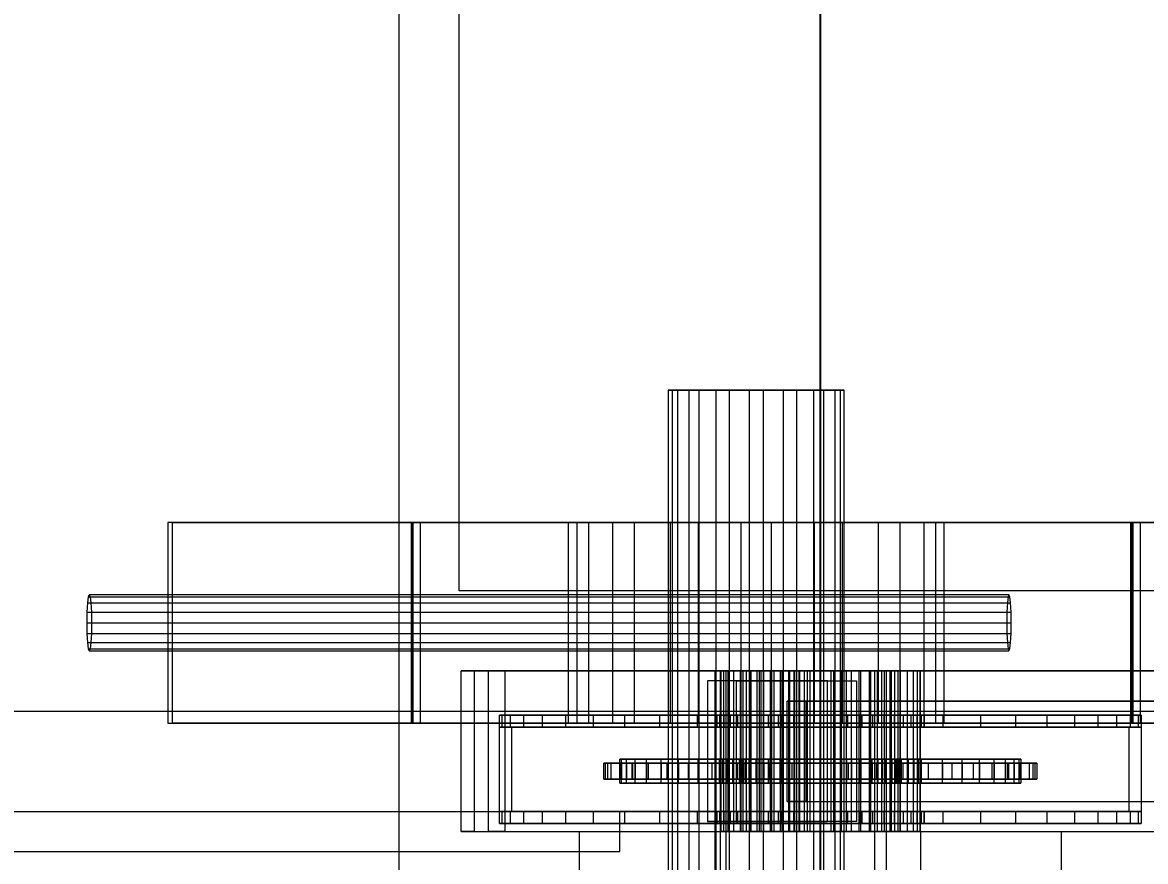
# Model space of a CAD drawing. Header units: millimetres. Extents: x -1970 to 34302, y -65268 to 6837.
# Drawn here: x 27429.3 to 27709.3, y -17697.5 to -17488.4 of the extents above; entities that cross this region are included whole.
import ezdxf

# ---------------------------------------------------------------- set-up
doc = ezdxf.new("R2010")
doc.units = ezdxf.units.MM
for name, color, linetype, lineweight in [('COTAS_P', 1, 'Continuous', 0), ('superior_C05', 7, 'Continuous', 0), ('superior_C07', 7, 'Continuous', 0)]:
    doc.layers.add(name, color=color, linetype=linetype, lineweight=lineweight)
doc.dimstyles.new('R19_100', dxfattribs={"dimtxt": 250, "dimasz": 150, "dimexe": 150, "dimexo": 80, "dimgap": 100, "dimtad": 1, "dimtih": 1, "dimtoh": 1, "dimdsep": 46, "dimcen": 0.09, "dimadec": 0, "dimazin": 0, "dimtfac": 1, "dimtdec": 4, "dimtofl": 0, "dimtmove": 0, "dimatfit": 3, "dimfxl": 1, "dimtolj": 1, "dimtzin": 0, "dimarcsym": 0})

# ---------------------------------------------------------------- blocks, each defined once
blk = doc.blocks.new('*D23')
at = {"layer": 'COTAS_P', "color": 0, "lineweight": -2, "transparency": 16777216}
for p, q in [((25128.19, -17920), (25128.19, -16950)), ((27628.19, -17920), (27628.19, -16950)), ((25278.19, -17100), (27478.19, -17100))]:
    blk.add_line(p, q, dxfattribs=at)
at = {"layer": 'COTAS_P', "color": 0, "transparency": 16777216}
for points in [[(25278.19, -17075), (25278.19, -17125), (25128.19, -17100)], [(27478.19, -17075), (27478.19, -17125), (27628.19, -17100)]]:
    blk.add_solid(points, dxfattribs=at)
at = {"layer": 'Defpoints', "color": 0, "transparency": 16777216}
for p in [(27628.19, -17100), (25128.19, -18000), (27628.19, -18000)]:
    blk.add_point(p, dxfattribs=at)

msp = doc.modelspace()

# ---------------------------------------------------------------- linework, layer by layer
at = {"layer": 'superior_C05'}
for p, q in [((27523.187, -17700), (27523.187, -17430)), ((27538.187, -17630), (27538.187, -17470)), ((27758.187, -17630), (27538.187, -17630)), ((27603.4, -17650), (27603.187, -17650)), ((27603.187, -17650), (27603.187, -17690)), ((27604.038, -17650), (27603.4, -17650)), ((27603.4, -17650), (27603.4, -17690)), ((27605.09, -17650), (27604.038, -17650)), ((27604.038, -17650), (27604.038, -17690)), ((27606.536, -17650), (27605.09, -17650)), ((27605.09, -17650), (27605.09, -17690)), ((27608.353, -17650), (27606.536, -17650)), ((27606.536, -17650), (27606.536, -17690)), ((27608.358, -17650), (27608.187, -17650)), ((27608.187, -17650), (27608.187, -17690)), ((27610.509, -17650), (27608.353, -17650)), ((27608.353, -17650), (27608.353, -17690)), ((27608.868, -17650), (27608.358, -17650)), ((27608.358, -17650), (27608.358, -17690)), ((27609.709, -17650), (27608.868, -17650)), ((27608.868, -17650), (27608.868, -17690)), ((27610.866, -17650), (27609.709, -17650)), ((27609.709, -17650), (27609.709, -17690)), ((27612.968, -17650), (27610.509, -17650)), ((27610.509, -17650), (27610.509, -17690)), ((27612.32, -17650), (27610.866, -17650)), ((27610.866, -17650), (27610.866, -17690)), ((27614.044, -17650), (27612.32, -17650)), ((27612.32, -17650), (27612.32, -17690)), ((27615.687, -17650), (27612.968, -17650)), ((27612.968, -17650), (27612.968, -17690)), ((27616.011, -17650), (27614.044, -17650)), ((27614.044, -17650), (27614.044, -17690)), ((27618.619, -17650), (27615.687, -17650)), ((27615.687, -17650), (27615.687, -17690)), ((27618.187, -17650), (27616.011, -17650)), ((27616.011, -17650), (27616.011, -17690)), ((27620.533, -17650), (27618.187, -17650)), ((27618.187, -17650), (27618.187, -17690)), ((27621.716, -17650), (27618.619, -17650)), ((27618.619, -17650), (27618.619, -17690)), ((27623.01, -17650), (27620.533, -17650)), ((27620.533, -17650), (27620.533, -17690)), ((27624.923, -17650), (27621.716, -17650)), ((27621.716, -17650), (27621.716, -17690)), ((27625.576, -17650), (27623.01, -17650)), ((27623.01, -17650), (27623.01, -17690)), ((27628.187, -17650), (27624.923, -17650)), ((27624.923, -17650), (27624.923, -17690)), ((27628.187, -17650), (27625.576, -17650)), ((27625.576, -17650), (27625.576, -17690)), ((27631.45, -17650), (27628.187, -17650)), ((27628.187, -17650), (27628.187, -17690)), ((27630.797, -17650), (27628.187, -17650)), ((27633.363, -17650), (27630.797, -17650)), ((27630.797, -17650), (27630.797, -17690)), ((27634.657, -17650), (27631.45, -17650)), ((27631.45, -17650), (27631.45, -17690)), ((27635.84, -17650), (27633.363, -17650)), ((27633.363, -17650), (27633.363, -17690)), ((27637.754, -17650), (27634.657, -17650)), ((27634.657, -17650), (27634.657, -17690)), ((27638.187, -17650), (27635.84, -17650)), ((27635.84, -17650), (27635.84, -17690)), ((27640.687, -17650), (27637.754, -17650)), ((27637.754, -17650), (27637.754, -17690)), ((27640.362, -17650), (27638.187, -17650)), ((27638.187, -17650), (27638.187, -17690)), ((27642.329, -17650), (27640.362, -17650)), ((27640.362, -17650), (27640.362, -17690)), ((27643.406, -17650), (27640.687, -17650)), ((27640.687, -17650), (27640.687, -17690)), ((27644.054, -17650), (27642.329, -17650)), ((27642.329, -17650), (27642.329, -17690)), ((27645.864, -17650), (27643.406, -17650)), ((27643.406, -17650), (27643.406, -17690)), ((27645.507, -17650), (27644.054, -17650)), ((27644.054, -17650), (27644.054, -17690)), ((27646.664, -17650), (27645.507, -17650)), ((27645.507, -17650), (27645.507, -17690)), ((27648.02, -17650), (27645.864, -17650)), ((27645.864, -17650), (27645.864, -17690)), ((27647.505, -17650), (27646.664, -17650)), ((27646.664, -17650), (27646.664, -17690)), ((27648.015, -17650), (27647.505, -17650)), ((27647.505, -17650), (27647.505, -17690)), ((27648.015, -17650), (27648.187, -17650)), ((27649.837, -17650), (27648.02, -17650)), ((27648.02, -17650), (27648.02, -17690)), ((27648.187, -17690), (27648.187, -17650)), ((27651.284, -17650), (27649.837, -17650)), ((27649.837, -17650), (27649.837, -17690)), ((27652.335, -17650), (27651.284, -17650)), ((27651.284, -17650), (27651.284, -17690)), ((27652.973, -17650), (27652.335, -17650)), ((27652.335, -17650), (27652.335, -17690)), ((27652.973, -17650), (27653.187, -17650)), ((27652.973, -17650), (27652.973, -17690)), ((27653.187, -17690), (27653.187, -17650)), ((27108.187, -17660), (28033.187, -17660)), ((27548.871, -17661), (27548.187, -17661)), ((27548.187, -17661), (27602.187, -17661)), ((27548.187, -17664), (27548.187, -17661)), ((27548.187, -17661), (27708.187, -17661)), ((27550.913, -17661), (27548.871, -17661)), ((27548.871, -17661), (27602.409, -17661)), ((27548.871, -17664), (27548.871, -17661)), ((27554.276, -17661), (27550.913, -17661)), ((27550.913, -17661), (27603.073, -17661)), ((27550.913, -17664), (27550.913, -17661)), ((27558.905, -17661), (27554.276, -17661)), ((27554.276, -17661), (27604.166, -17661)), ((27554.276, -17664), (27554.276, -17661)), ((27564.718, -17661), (27558.905, -17661)), ((27558.905, -17661), (27605.67, -17661)), ((27558.905, -17664), (27558.905, -17661)), ((27571.618, -17661), (27564.718, -17661)), ((27564.718, -17661), (27607.559, -17661)), ((27564.718, -17664), (27564.718, -17661)), ((27579.486, -17661), (27571.618, -17661)), ((27571.618, -17661), (27609.802, -17661)), ((27571.618, -17664), (27571.618, -17661)), ((27588.187, -17661), (27579.486, -17661)), ((27579.486, -17661), (27612.359, -17661)), ((27579.486, -17664), (27579.486, -17661)), ((27597.572, -17661), (27588.187, -17661)), ((27588.187, -17661), (27615.187, -17661)), ((27588.187, -17664), (27588.187, -17661)), ((27607.481, -17661), (27597.572, -17661)), ((27597.572, -17661), (27618.237, -17661)), ((27597.572, -17664), (27597.572, -17661)), ((27602.187, -17661), (27602.409, -17661)), ((27602.187, -17661), (27602.187, -17664)), ((27602.409, -17661), (27603.073, -17661)), ((27602.409, -17661), (27602.409, -17664)), ((27603.073, -17661), (27604.166, -17661)), ((27603.073, -17661), (27603.073, -17664)), ((27604.166, -17661), (27605.67, -17661)), ((27604.166, -17661), (27604.166, -17664)), ((27605.67, -17661), (27607.559, -17661)), ((27605.67, -17661), (27605.67, -17664)), ((27617.744, -17661), (27607.481, -17661)), ((27607.481, -17661), (27621.457, -17661)), ((27607.481, -17664), (27607.481, -17661)), ((27607.559, -17661), (27609.802, -17661)), ((27607.559, -17661), (27607.559, -17664)), ((27609.802, -17661), (27612.359, -17661)), ((27609.802, -17661), (27609.802, -17664)), ((27612.359, -17661), (27615.187, -17661)), ((27612.359, -17661), (27612.359, -17664)), ((27615.187, -17661), (27618.237, -17661)), ((27615.187, -17661), (27615.187, -17664)), ((27628.187, -17661), (27617.744, -17661)), ((27617.744, -17661), (27624.793, -17661)), ((27617.744, -17664), (27617.744, -17661)), ((27618.237, -17661), (27621.457, -17661)), ((27618.237, -17661), (27618.237, -17664)), ((27621.457, -17661), (27624.793, -17661)), ((27621.457, -17661), (27621.457, -17664)), ((27624.793, -17661), (27628.187, -17661)), ((27624.793, -17661), (27624.793, -17664)), ((27638.629, -17661), (27628.187, -17661)), ((27628.187, -17661), (27631.58, -17661)), ((27628.187, -17661), (27628.187, -17664)), ((27638.629, -17661), (27631.58, -17661)), ((27631.58, -17661), (27634.916, -17661)), ((27631.58, -17661), (27631.58, -17664)), ((27648.892, -17661), (27634.916, -17661)), ((27634.916, -17661), (27638.136, -17661)), ((27634.916, -17661), (27634.916, -17664)), ((27658.801, -17661), (27638.136, -17661)), ((27638.136, -17661), (27641.187, -17661)), ((27638.136, -17661), (27638.136, -17664)), ((27648.892, -17661), (27638.629, -17661)), ((27638.629, -17664), (27638.629, -17661)), ((27668.187, -17661), (27641.187, -17661)), ((27641.187, -17661), (27644.014, -17661)), ((27641.187, -17661), (27641.187, -17664)), ((27676.887, -17661), (27644.014, -17661)), ((27644.014, -17661), (27646.571, -17661)), ((27644.014, -17661), (27644.014, -17664)), ((27684.755, -17661), (27646.571, -17661)), ((27646.571, -17661), (27648.814, -17661)), ((27646.571, -17661), (27646.571, -17664)), ((27691.655, -17661), (27648.814, -17661)), ((27648.814, -17661), (27650.703, -17661)), ((27648.814, -17661), (27648.814, -17664)), ((27658.801, -17661), (27648.892, -17661)), ((27648.892, -17664), (27648.892, -17661)), ((27697.469, -17661), (27650.703, -17661)), ((27650.703, -17661), (27652.207, -17661)), ((27650.703, -17661), (27650.703, -17664)), ((27702.097, -17661), (27652.207, -17661)), ((27652.207, -17661), (27653.301, -17661)), ((27652.207, -17661), (27652.207, -17664)), ((27705.461, -17661), (27653.301, -17661)), ((27653.301, -17661), (27653.964, -17661)), ((27653.301, -17661), (27653.301, -17664)), ((27707.502, -17661), (27653.964, -17661)), ((27653.964, -17661), (27654.187, -17661)), ((27653.964, -17661), (27653.964, -17664)), ((27654.187, -17661), (27708.187, -17661)), ((27654.187, -17664), (27654.187, -17661)), ((27668.187, -17661), (27658.801, -17661)), ((27658.801, -17664), (27658.801, -17661)), ((27676.887, -17661), (27668.187, -17661)), ((27668.187, -17664), (27668.187, -17661)), ((27684.755, -17661), (27676.887, -17661)), ((27676.887, -17664), (27676.887, -17661)), ((27691.655, -17661), (27684.755, -17661)), ((27684.755, -17664), (27684.755, -17661)), ((27697.469, -17661), (27691.655, -17661)), ((27691.655, -17664), (27691.655, -17661)), ((27702.097, -17661), (27697.469, -17661)), ((27697.469, -17664), (27697.469, -17661)), ((27705.461, -17661), (27702.097, -17661)), ((27702.097, -17664), (27702.097, -17661)), ((27707.502, -17661), (27705.461, -17661)), ((27705.461, -17664), (27705.461, -17661)), ((27708.187, -17661), (27707.502, -17661)), ((27707.502, -17664), (27707.502, -17661)), ((27708.187, -17661), (27708.187, -17664)), ((27602.187, -17664), (27548.187, -17664)), ((27548.187, -17664), (27548.871, -17664)), ((27708.187, -17664), (27548.187, -17664)), ((27548.187, -17685), (27548.187, -17664)), ((27548.187, -17664), (27551.187, -17664)), ((27602.409, -17664), (27548.871, -17664)), ((27548.871, -17664), (27550.913, -17664)), ((27603.073, -17664), (27550.913, -17664)), ((27550.913, -17664), (27554.276, -17664)), ((27551.187, -17664), (27551.187, -17685)), ((27604.166, -17664), (27554.276, -17664)), ((27554.276, -17664), (27558.905, -17664)), ((27605.67, -17664), (27558.905, -17664)), ((27558.905, -17664), (27564.718, -17664)), ((27607.559, -17664), (27564.718, -17664)), ((27564.718, -17664), (27571.618, -17664)), ((27609.802, -17664), (27571.618, -17664)), ((27571.618, -17664), (27579.486, -17664)), ((27612.359, -17664), (27579.486, -17664)), ((27579.486, -17664), (27588.187, -17664)), ((27615.187, -17664), (27588.187, -17664)), ((27588.187, -17664), (27597.572, -17664)), ((27618.237, -17664), (27597.572, -17664)), ((27597.572, -17664), (27607.481, -17664)), ((27602.409, -17664), (27602.187, -17664)), ((27603.073, -17664), (27602.409, -17664)), ((27604.166, -17664), (27603.073, -17664)), ((27605.67, -17664), (27604.166, -17664)), ((27607.559, -17664), (27605.67, -17664)), ((27621.457, -17664), (27607.481, -17664)), ((27607.481, -17664), (27617.744, -17664)), ((27609.802, -17664), (27607.559, -17664)), ((27612.359, -17664), (27609.802, -17664)), ((27615.187, -17664), (27612.359, -17664)), ((27618.237, -17664), (27615.187, -17664)), ((27624.793, -17664), (27617.744, -17664)), ((27617.744, -17664), (27628.187, -17664)), ((27621.457, -17664), (27618.237, -17664)), ((27624.793, -17664), (27621.457, -17664)), ((27628.187, -17664), (27624.793, -17664)), ((27631.58, -17664), (27628.187, -17664)), ((27628.187, -17664), (27638.629, -17664)), ((27634.916, -17664), (27631.58, -17664)), ((27631.58, -17664), (27638.629, -17664)), ((27638.136, -17664), (27634.916, -17664)), ((27634.916, -17664), (27648.892, -17664)), ((27641.187, -17664), (27638.136, -17664)), ((27638.136, -17664), (27658.801, -17664)), ((27638.629, -17664), (27648.892, -17664)), ((27644.014, -17664), (27641.187, -17664)), ((27641.187, -17664), (27668.187, -17664)), ((27646.571, -17664), (27644.014, -17664)), ((27644.014, -17664), (27676.887, -17664)), ((27648.814, -17664), (27646.571, -17664)), ((27646.571, -17664), (27684.755, -17664)), ((27650.703, -17664), (27648.814, -17664)), ((27648.814, -17664), (27691.655, -17664)), ((27648.892, -17664), (27658.801, -17664)), ((27652.207, -17664), (27650.703, -17664)), ((27650.703, -17664), (27697.469, -17664)), ((27653.301, -17664), (27652.207, -17664)), ((27652.207, -17664), (27702.097, -17664)), ((27653.964, -17664), (27653.301, -17664)), ((27653.301, -17664), (27705.461, -17664)), ((27654.187, -17664), (27653.964, -17664)), ((27653.964, -17664), (27707.502, -17664)), ((27708.187, -17664), (27654.187, -17664)), ((27658.801, -17664), (27668.187, -17664)), ((27668.187, -17664), (27676.887, -17664)), ((27676.887, -17664), (27684.755, -17664)), ((27684.755, -17664), (27691.655, -17664)), ((27691.655, -17664), (27697.469, -17664)), ((27697.469, -17664), (27702.097, -17664)), ((27702.097, -17664), (27705.461, -17664)), ((27705.187, -17685), (27705.187, -17664)), ((27705.187, -17664), (27708.187, -17664)), ((27705.461, -17664), (27707.502, -17664)), ((27707.502, -17664), (27708.187, -17664)), ((27708.187, -17664), (27708.187, -17685)), ((27574.649, -17673), (27574.187, -17673)), ((27574.187, -17673), (27578.187, -17673)), ((27574.187, -17677), (27574.187, -17673)), ((27576.027, -17673), (27574.649, -17673)), ((27574.649, -17673), (27578.614, -17673)), ((27574.649, -17677), (27574.649, -17673)), ((27575.187, -17677), (27575.187, -17673)), ((27575.187, -17673), (27581.187, -17673)), ((27578.297, -17673), (27576.027, -17673)), ((27576.027, -17673), (27579.89, -17673)), ((27576.027, -17677), (27576.027, -17673)), ((27578.614, -17672), (27578.187, -17672)), ((27578.187, -17672), (27602.937, -17672)), ((27578.187, -17678), (27578.187, -17672)), ((27578.187, -17672), (27607.937, -17672)), ((27578.187, -17673), (27578.614, -17673)), ((27578.187, -17673), (27578.187, -17677)), ((27581.421, -17673), (27578.297, -17673)), ((27578.297, -17673), (27581.993, -17673)), ((27578.297, -17677), (27578.297, -17673)), ((27579.89, -17672), (27578.614, -17672)), ((27578.614, -17672), (27603.153, -17672)), ((27578.614, -17678), (27578.614, -17672)), ((27578.614, -17672), (27608.11, -17672)), ((27578.614, -17673), (27579.89, -17673)), ((27578.614, -17673), (27578.614, -17677)), ((27581.993, -17672), (27579.89, -17672)), ((27579.89, -17672), (27603.797, -17672)), ((27579.89, -17678), (27579.89, -17672)), ((27579.89, -17672), (27608.627, -17672)), ((27579.89, -17673), (27581.993, -17673)), ((27579.89, -17673), (27579.89, -17677)), ((27581.187, -17673), (27581.187, -17677)), ((27585.345, -17673), (27581.421, -17673)), ((27581.421, -17673), (27584.885, -17673)), ((27581.421, -17677), (27581.421, -17673)), ((27584.885, -17672), (27581.993, -17672)), ((27581.993, -17672), (27604.859, -17672)), ((27581.993, -17678), (27581.993, -17672)), ((27581.993, -17672), (27609.478, -17672)), ((27581.993, -17673), (27584.885, -17673)), ((27581.993, -17673), (27581.993, -17677)), ((27588.519, -17672), (27584.885, -17672)), ((27584.885, -17672), (27606.319, -17672)), ((27584.885, -17678), (27584.885, -17672)), ((27584.885, -17672), (27610.65, -17672)), ((27584.885, -17673), (27588.519, -17673)), ((27584.885, -17673), (27584.885, -17677)), ((27590.003, -17673), (27585.345, -17673)), ((27585.345, -17673), (27588.519, -17673)), ((27585.345, -17677), (27585.345, -17673)), ((27592.831, -17672), (27588.519, -17672)), ((27588.519, -17672), (27608.154, -17672)), ((27588.519, -17678), (27588.519, -17672)), ((27588.519, -17672), (27612.121, -17672)), ((27588.519, -17673), (27592.831, -17673)), ((27588.519, -17673), (27588.519, -17677)), ((27595.313, -17673), (27590.003, -17673)), ((27590.003, -17673), (27592.831, -17673)), ((27590.003, -17677), (27590.003, -17673)), ((27597.749, -17672), (27592.831, -17672)), ((27592.831, -17672), (27610.332, -17672)), ((27592.831, -17678), (27592.831, -17672)), ((27592.831, -17672), (27613.868, -17672)), ((27592.831, -17673), (27597.749, -17673)), ((27592.831, -17673), (27592.831, -17677)), ((27601.187, -17673), (27595.313, -17673)), ((27595.313, -17673), (27597.749, -17673)), ((27595.313, -17677), (27595.313, -17673)), ((27603.187, -17672), (27597.749, -17672)), ((27597.749, -17672), (27612.815, -17672)), ((27597.749, -17678), (27597.749, -17672)), ((27597.749, -17672), (27615.859, -17672)), ((27597.749, -17673), (27603.187, -17673)), ((27597.749, -17673), (27597.749, -17677)), ((27607.522, -17673), (27601.187, -17673)), ((27601.187, -17673), (27603.187, -17673)), ((27601.187, -17677), (27601.187, -17673)), ((27602.937, -17672), (27603.153, -17672)), ((27602.937, -17672), (27602.937, -17678)), ((27603.153, -17672), (27603.797, -17672)), ((27603.153, -17672), (27603.153, -17678)), ((27609.052, -17672), (27603.187, -17672)), ((27603.187, -17672), (27615.562, -17672)), ((27603.187, -17678), (27603.187, -17672)), ((27603.187, -17672), (27618.062, -17672)), ((27603.187, -17673), (27609.052, -17673)), ((27603.187, -17673), (27603.187, -17677)), ((27603.797, -17672), (27604.859, -17672)), ((27603.797, -17672), (27603.797, -17678)), ((27604.859, -17672), (27606.319, -17672)), ((27604.859, -17672), (27604.859, -17678)), ((27606.319, -17672), (27608.154, -17672)), ((27606.319, -17672), (27606.319, -17678)), ((27614.21, -17673), (27607.522, -17673)), ((27607.522, -17673), (27609.052, -17673)), ((27607.522, -17677), (27607.522, -17673)), ((27607.937, -17672), (27608.11, -17672)), ((27607.937, -17672), (27607.937, -17678)), ((27608.11, -17672), (27608.627, -17672)), ((27608.11, -17672), (27608.11, -17678)), ((27608.154, -17672), (27610.332, -17672)), ((27608.154, -17672), (27608.154, -17678)), ((27608.627, -17672), (27609.478, -17672)), ((27608.627, -17672), (27608.627, -17678)), ((27615.246, -17672), (27609.052, -17672)), ((27609.052, -17672), (27618.524, -17672)), ((27609.052, -17678), (27609.052, -17672)), ((27609.052, -17672), (27620.437, -17672)), ((27609.052, -17673), (27615.246, -17673)), ((27609.052, -17673), (27609.052, -17677)), ((27609.478, -17672), (27610.65, -17672)), ((27609.478, -17672), (27609.478, -17678)), ((27610.332, -17672), (27612.815, -17672)), ((27610.332, -17672), (27610.332, -17678)), ((27610.65, -17672), (27612.121, -17672)), ((27610.65, -17672), (27610.65, -17678)), ((27612.121, -17672), (27613.868, -17672)), ((27612.121, -17672), (27612.121, -17678)), ((27612.815, -17672), (27615.562, -17672)), ((27612.815, -17672), (27612.815, -17678)), ((27613.868, -17672), (27615.859, -17672)), ((27613.868, -17672), (27613.868, -17678)), ((27621.138, -17673), (27614.21, -17673)), ((27614.21, -17673), (27615.246, -17673)), ((27614.21, -17677), (27614.21, -17673)), ((27621.66, -17672), (27615.246, -17672)), ((27615.246, -17672), (27621.651, -17672)), ((27615.246, -17678), (27615.246, -17672)), ((27615.246, -17672), (27622.945, -17672)), ((27615.246, -17673), (27621.66, -17673)), ((27615.246, -17673), (27615.246, -17677)), ((27615.562, -17672), (27618.524, -17672)), ((27615.562, -17672), (27615.562, -17678)), ((27615.859, -17672), (27618.062, -17672)), ((27615.859, -17672), (27615.859, -17678)), ((27618.062, -17672), (27620.437, -17672)), ((27618.062, -17672), (27618.062, -17678)), ((27618.524, -17672), (27621.651, -17672)), ((27618.524, -17672), (27618.524, -17678)), ((27620.437, -17672), (27622.945, -17672)), ((27620.437, -17672), (27620.437, -17678)), ((27628.187, -17673), (27621.138, -17673)), ((27621.138, -17673), (27621.66, -17673)), ((27621.138, -17677), (27621.138, -17673)), ((27621.651, -17672), (27624.891, -17672)), ((27621.651, -17672), (27621.651, -17678)), ((27628.187, -17672), (27621.66, -17672)), ((27621.66, -17672), (27624.891, -17672)), ((27621.66, -17678), (27621.66, -17672)), ((27621.66, -17672), (27625.543, -17672)), ((27621.66, -17673), (27628.187, -17673)), ((27621.66, -17673), (27621.66, -17677)), ((27622.945, -17672), (27625.543, -17672)), ((27622.945, -17672), (27622.945, -17678)), ((27624.891, -17672), (27628.187, -17672)), ((27624.891, -17672), (27624.891, -17678)), ((27625.543, -17672), (27628.187, -17672)), ((27625.543, -17672), (27625.543, -17678)), ((27634.713, -17672), (27628.187, -17672)), ((27628.187, -17672), (27631.482, -17672)), ((27628.187, -17672), (27628.187, -17678)), ((27628.187, -17672), (27630.83, -17672)), ((27635.235, -17673), (27628.187, -17673)), ((27628.187, -17673), (27634.713, -17673)), ((27628.187, -17673), (27628.187, -17677)), ((27634.713, -17672), (27630.83, -17672)), ((27630.83, -17672), (27633.428, -17672)), ((27630.83, -17672), (27630.83, -17678)), ((27634.713, -17672), (27631.482, -17672)), ((27631.482, -17672), (27634.722, -17672)), ((27631.482, -17672), (27631.482, -17678)), ((27641.128, -17672), (27633.428, -17672)), ((27633.428, -17672), (27635.936, -17672)), ((27633.428, -17672), (27633.428, -17678)), ((27641.128, -17672), (27634.713, -17672)), ((27634.713, -17678), (27634.713, -17672)), ((27635.235, -17673), (27634.713, -17673)), ((27634.713, -17673), (27641.128, -17673)), ((27634.713, -17673), (27634.713, -17677)), ((27641.128, -17672), (27634.722, -17672)), ((27634.722, -17672), (27637.849, -17672)), ((27634.722, -17672), (27634.722, -17678)), ((27642.163, -17673), (27635.235, -17673)), ((27635.235, -17677), (27635.235, -17673)), ((27647.321, -17672), (27635.936, -17672)), ((27635.936, -17672), (27638.312, -17672)), ((27635.936, -17672), (27635.936, -17678)), ((27647.321, -17672), (27637.849, -17672)), ((27637.849, -17672), (27640.812, -17672)), ((27637.849, -17672), (27637.849, -17678)), ((27653.187, -17672), (27638.312, -17672)), ((27638.312, -17672), (27640.514, -17672)), ((27638.312, -17672), (27638.312, -17678)), ((27658.625, -17672), (27640.514, -17672)), ((27640.514, -17672), (27642.505, -17672)), ((27640.514, -17672), (27640.514, -17678)), ((27653.187, -17672), (27640.812, -17672)), ((27640.812, -17672), (27643.558, -17672)), ((27640.812, -17672), (27640.812, -17678)), ((27647.321, -17672), (27641.128, -17672)), ((27641.128, -17678), (27641.128, -17672)), ((27642.163, -17673), (27641.128, -17673)), ((27641.128, -17673), (27647.321, -17673)), ((27641.128, -17673), (27641.128, -17677)), ((27648.851, -17673), (27642.163, -17673)), ((27642.163, -17677), (27642.163, -17673)), ((27663.542, -17672), (27642.505, -17672)), ((27642.505, -17672), (27644.252, -17672)), ((27642.505, -17672), (27642.505, -17678)), ((27658.625, -17672), (27643.558, -17672)), ((27643.558, -17672), (27646.041, -17672)), ((27643.558, -17672), (27643.558, -17678)), ((27667.854, -17672), (27644.252, -17672)), ((27644.252, -17672), (27645.724, -17672)), ((27644.252, -17672), (27644.252, -17678)), ((27671.488, -17672), (27645.724, -17672)), ((27645.724, -17672), (27646.895, -17672)), ((27645.724, -17672), (27645.724, -17678)), ((27663.542, -17672), (27646.041, -17672)), ((27646.041, -17672), (27648.219, -17672)), ((27646.041, -17672), (27646.041, -17678)), ((27674.381, -17672), (27646.895, -17672)), ((27646.895, -17672), (27647.747, -17672)), ((27646.895, -17672), (27646.895, -17678)), ((27653.187, -17672), (27647.321, -17672)), ((27647.321, -17678), (27647.321, -17672)), ((27648.851, -17673), (27647.321, -17673)), ((27647.321, -17673), (27653.187, -17673)), ((27647.321, -17673), (27647.321, -17677)), ((27676.483, -17672), (27647.747, -17672)), ((27647.747, -17672), (27648.263, -17672)), ((27647.747, -17672), (27647.747, -17678)), ((27667.854, -17672), (27648.219, -17672)), ((27648.219, -17672), (27650.054, -17672)), ((27648.219, -17672), (27648.219, -17678)), ((27677.759, -17672), (27648.263, -17672)), ((27648.263, -17672), (27648.437, -17672)), ((27648.263, -17672), (27648.263, -17678)), ((27648.437, -17672), (27678.187, -17672)), ((27648.437, -17678), (27648.437, -17672)), ((27655.187, -17673), (27648.851, -17673)), ((27648.851, -17677), (27648.851, -17673)), ((27671.488, -17672), (27650.054, -17672)), ((27650.054, -17672), (27651.515, -17672)), ((27650.054, -17672), (27650.054, -17678)), ((27674.381, -17672), (27651.515, -17672)), ((27651.515, -17672), (27652.576, -17672)), ((27651.515, -17672), (27651.515, -17678)), ((27676.483, -17672), (27652.576, -17672)), ((27652.576, -17672), (27653.221, -17672)), ((27652.576, -17672), (27652.576, -17678)), ((27658.625, -17672), (27653.187, -17672)), ((27653.187, -17678), (27653.187, -17672)), ((27655.187, -17673), (27653.187, -17673)), ((27653.187, -17673), (27658.625, -17673)), ((27653.187, -17673), (27653.187, -17677)), ((27677.759, -17672), (27653.221, -17672)), ((27653.221, -17672), (27653.437, -17672)), ((27653.221, -17672), (27653.221, -17678)), ((27653.437, -17672), (27678.187, -17672)), ((27653.437, -17678), (27653.437, -17672)), ((27661.06, -17673), (27655.187, -17673)), ((27655.187, -17677), (27655.187, -17673)), ((27663.542, -17672), (27658.625, -17672)), ((27658.625, -17678), (27658.625, -17672)), ((27661.06, -17673), (27658.625, -17673)), ((27658.625, -17673), (27663.542, -17673)), ((27658.625, -17673), (27658.625, -17677)), ((27666.37, -17673), (27661.06, -17673)), ((27661.06, -17677), (27661.06, -17673)), ((27667.854, -17672), (27663.542, -17672)), ((27663.542, -17678), (27663.542, -17672)), ((27666.37, -17673), (27663.542, -17673)), ((27663.542, -17673), (27667.854, -17673)), ((27663.542, -17673), (27663.542, -17677)), ((27671.028, -17673), (27666.37, -17673)), ((27666.37, -17677), (27666.37, -17673)), ((27671.488, -17672), (27667.854, -17672)), ((27667.854, -17678), (27667.854, -17672)), ((27671.028, -17673), (27667.854, -17673)), ((27667.854, -17673), (27671.488, -17673)), ((27667.854, -17673), (27667.854, -17677)), ((27674.952, -17673), (27671.028, -17673)), ((27671.028, -17677), (27671.028, -17673)), ((27674.381, -17672), (27671.488, -17672)), ((27671.488, -17678), (27671.488, -17672)), ((27674.952, -17673), (27671.488, -17673)), ((27671.488, -17673), (27674.381, -17673)), ((27671.488, -17673), (27671.488, -17677)), ((27676.483, -17672), (27674.381, -17672)), ((27674.381, -17678), (27674.381, -17672)), ((27678.076, -17673), (27674.381, -17673)), ((27674.381, -17673), (27676.483, -17673)), ((27674.381, -17673), (27674.381, -17677)), ((27678.076, -17673), (27674.952, -17673)), ((27674.952, -17677), (27674.952, -17673)), ((27675.187, -17677), (27675.187, -17673)), ((27675.187, -17673), (27681.187, -17673)), ((27677.759, -17672), (27676.483, -17672)), ((27676.483, -17678), (27676.483, -17672)), ((27680.347, -17673), (27676.483, -17673)), ((27676.483, -17673), (27677.759, -17673)), ((27676.483, -17673), (27676.483, -17677)), ((27678.187, -17672), (27677.759, -17672)), ((27677.759, -17678), (27677.759, -17672)), ((27681.725, -17673), (27677.759, -17673)), ((27677.759, -17673), (27678.187, -17673)), ((27677.759, -17673), (27677.759, -17677)), ((27680.347, -17673), (27678.076, -17673)), ((27678.076, -17677), (27678.076, -17673)), ((27678.187, -17672), (27678.187, -17678)), ((27678.187, -17673), (27682.187, -17673)), ((27678.187, -17677), (27678.187, -17673)), ((27681.725, -17673), (27680.347, -17673)), ((27680.347, -17677), (27680.347, -17673)), ((27681.187, -17673), (27681.187, -17677)), ((27682.187, -17673), (27681.725, -17673)), ((27681.725, -17677), (27681.725, -17673)), ((27682.187, -17673), (27682.187, -17677)), ((27578.187, -17677), (27574.187, -17677)), ((27574.187, -17677), (27574.649, -17677)), ((27578.614, -17677), (27574.649, -17677)), ((27574.649, -17677), (27576.027, -17677)), ((27581.187, -17677), (27575.187, -17677)), ((27579.89, -17677), (27576.027, -17677)), ((27576.027, -17677), (27578.297, -17677)), ((27578.614, -17677), (27578.187, -17677)), ((27602.937, -17678), (27578.187, -17678)), ((27578.187, -17678), (27578.614, -17678)), ((27607.937, -17678), (27578.187, -17678)), ((27581.993, -17677), (27578.297, -17677)), ((27578.297, -17677), (27581.421, -17677)), ((27579.89, -17677), (27578.614, -17677)), ((27603.153, -17678), (27578.614, -17678)), ((27578.614, -17678), (27579.89, -17678)), ((27608.11, -17678), (27578.614, -17678)), ((27581.993, -17677), (27579.89, -17677)), ((27603.797, -17678), (27579.89, -17678)), ((27579.89, -17678), (27581.993, -17678)), ((27608.627, -17678), (27579.89, -17678)), ((27584.885, -17677), (27581.421, -17677)), ((27581.421, -17677), (27585.345, -17677)), ((27584.885, -17677), (27581.993, -17677)), ((27604.859, -17678), (27581.993, -17678)), ((27581.993, -17678), (27584.885, -17678)), ((27609.478, -17678), (27581.993, -17678)), ((27588.519, -17677), (27584.885, -17677)), ((27606.319, -17678), (27584.885, -17678)), ((27584.885, -17678), (27588.519, -17678)), ((27610.65, -17678), (27584.885, -17678)), ((27588.519, -17677), (27585.345, -17677)), ((27585.345, -17677), (27590.003, -17677)), ((27592.831, -17677), (27588.519, -17677)), ((27608.154, -17678), (27588.519, -17678)), ((27588.519, -17678), (27592.831, -17678)), ((27612.121, -17678), (27588.519, -17678)), ((27592.831, -17677), (27590.003, -17677)), ((27590.003, -17677), (27595.313, -17677)), ((27597.749, -17677), (27592.831, -17677)), ((27610.332, -17678), (27592.831, -17678)), ((27592.831, -17678), (27597.749, -17678)), ((27613.868, -17678), (27592.831, -17678)), ((27597.749, -17677), (27595.313, -17677)), ((27595.313, -17677), (27601.187, -17677)), ((27603.187, -17677), (27597.749, -17677)), ((27612.815, -17678), (27597.749, -17678)), ((27597.749, -17678), (27603.187, -17678)), ((27615.859, -17678), (27597.749, -17678)), ((27603.187, -17677), (27601.187, -17677)), ((27601.187, -17677), (27607.522, -17677)), ((27603.153, -17678), (27602.937, -17678)), ((27603.797, -17678), (27603.153, -17678)), ((27609.052, -17677), (27603.187, -17677)), ((27615.562, -17678), (27603.187, -17678)), ((27603.187, -17678), (27609.052, -17678)), ((27618.062, -17678), (27603.187, -17678)), ((27604.859, -17678), (27603.797, -17678)), ((27606.319, -17678), (27604.859, -17678)), ((27608.154, -17678), (27606.319, -17678)), ((27609.052, -17677), (27607.522, -17677)), ((27607.522, -17677), (27614.21, -17677)), ((27608.11, -17678), (27607.937, -17678)), ((27608.627, -17678), (27608.11, -17678)), ((27610.332, -17678), (27608.154, -17678)), ((27609.478, -17678), (27608.627, -17678)), ((27615.246, -17677), (27609.052, -17677)), ((27618.524, -17678), (27609.052, -17678)), ((27609.052, -17678), (27615.246, -17678)), ((27620.437, -17678), (27609.052, -17678)), ((27610.65, -17678), (27609.478, -17678)), ((27612.815, -17678), (27610.332, -17678)), ((27612.121, -17678), (27610.65, -17678)), ((27613.868, -17678), (27612.121, -17678)), ((27615.562, -17678), (27612.815, -17678)), ((27615.859, -17678), (27613.868, -17678)), ((27615.246, -17677), (27614.21, -17677)), ((27614.21, -17677), (27621.138, -17677)), ((27621.66, -17677), (27615.246, -17677)), ((27621.651, -17678), (27615.246, -17678)), ((27615.246, -17678), (27621.66, -17678)), ((27622.945, -17678), (27615.246, -17678)), ((27618.524, -17678), (27615.562, -17678)), ((27618.062, -17678), (27615.859, -17678)), ((27620.437, -17678), (27618.062, -17678)), ((27621.651, -17678), (27618.524, -17678)), ((27622.945, -17678), (27620.437, -17678)), ((27621.66, -17677), (27621.138, -17677)), ((27621.138, -17677), (27628.187, -17677)), ((27624.891, -17678), (27621.651, -17678)), ((27628.187, -17677), (27621.66, -17677)), ((27624.891, -17678), (27621.66, -17678)), ((27621.66, -17678), (27628.187, -17678)), ((27625.543, -17678), (27621.66, -17678)), ((27625.543, -17678), (27622.945, -17678)), ((27628.187, -17678), (27624.891, -17678)), ((27628.187, -17678), (27625.543, -17678)), ((27634.713, -17677), (27628.187, -17677)), ((27628.187, -17677), (27635.235, -17677)), ((27631.482, -17678), (27628.187, -17678)), ((27628.187, -17678), (27634.713, -17678)), ((27630.83, -17678), (27628.187, -17678)), ((27633.428, -17678), (27630.83, -17678)), ((27630.83, -17678), (27634.713, -17678)), ((27634.722, -17678), (27631.482, -17678)), ((27631.482, -17678), (27634.713, -17678)), ((27635.936, -17678), (27633.428, -17678)), ((27633.428, -17678), (27641.128, -17678)), ((27641.128, -17677), (27634.713, -17677)), ((27634.713, -17677), (27635.235, -17677)), ((27634.713, -17678), (27641.128, -17678)), ((27637.849, -17678), (27634.722, -17678)), ((27634.722, -17678), (27641.128, -17678)), ((27635.235, -17677), (27642.163, -17677)), ((27638.312, -17678), (27635.936, -17678)), ((27635.936, -17678), (27647.321, -17678)), ((27640.812, -17678), (27637.849, -17678)), ((27637.849, -17678), (27647.321, -17678)), ((27640.514, -17678), (27638.312, -17678)), ((27638.312, -17678), (27653.187, -17678)), ((27642.505, -17678), (27640.514, -17678)), ((27640.514, -17678), (27658.625, -17678)), ((27643.558, -17678), (27640.812, -17678)), ((27640.812, -17678), (27653.187, -17678)), ((27647.321, -17677), (27641.128, -17677)), ((27641.128, -17677), (27642.163, -17677)), ((27641.128, -17678), (27647.321, -17678)), ((27642.163, -17677), (27648.851, -17677)), ((27644.252, -17678), (27642.505, -17678)), ((27642.505, -17678), (27663.542, -17678)), ((27646.041, -17678), (27643.558, -17678)), ((27643.558, -17678), (27658.625, -17678)), ((27645.724, -17678), (27644.252, -17678)), ((27644.252, -17678), (27667.854, -17678)), ((27646.895, -17678), (27645.724, -17678)), ((27645.724, -17678), (27671.488, -17678)), ((27648.219, -17678), (27646.041, -17678)), ((27646.041, -17678), (27663.542, -17678)), ((27647.747, -17678), (27646.895, -17678)), ((27646.895, -17678), (27674.381, -17678)), ((27653.187, -17677), (27647.321, -17677)), ((27647.321, -17677), (27648.851, -17677)), ((27647.321, -17678), (27653.187, -17678)), ((27648.263, -17678), (27647.747, -17678)), ((27647.747, -17678), (27676.483, -17678)), ((27650.054, -17678), (27648.219, -17678)), ((27648.219, -17678), (27667.854, -17678)), ((27648.437, -17678), (27648.263, -17678)), ((27648.263, -17678), (27677.759, -17678)), ((27678.187, -17678), (27648.437, -17678)), ((27648.851, -17677), (27655.187, -17677)), ((27651.515, -17678), (27650.054, -17678)), ((27650.054, -17678), (27671.488, -17678)), ((27652.576, -17678), (27651.515, -17678)), ((27651.515, -17678), (27674.381, -17678)), ((27653.221, -17678), (27652.576, -17678)), ((27652.576, -17678), (27676.483, -17678)), ((27658.625, -17677), (27653.187, -17677)), ((27653.187, -17677), (27655.187, -17677)), ((27653.187, -17678), (27658.625, -17678)), ((27653.437, -17678), (27653.221, -17678)), ((27653.221, -17678), (27677.759, -17678)), ((27678.187, -17678), (27653.437, -17678)), ((27655.187, -17677), (27661.06, -17677)), ((27663.542, -17677), (27658.625, -17677)), ((27658.625, -17677), (27661.06, -17677)), ((27658.625, -17678), (27663.542, -17678)), ((27661.06, -17677), (27666.37, -17677)), ((27667.854, -17677), (27663.542, -17677)), ((27663.542, -17677), (27666.37, -17677)), ((27663.542, -17678), (27667.854, -17678)), ((27666.37, -17677), (27671.028, -17677)), ((27671.488, -17677), (27667.854, -17677)), ((27667.854, -17677), (27671.028, -17677)), ((27667.854, -17678), (27671.488, -17678)), ((27671.028, -17677), (27674.952, -17677)), ((27674.381, -17677), (27671.488, -17677)), ((27671.488, -17677), (27674.952, -17677)), ((27671.488, -17678), (27674.381, -17678)), ((27676.483, -17677), (27674.381, -17677)), ((27674.381, -17677), (27678.076, -17677)), ((27674.381, -17678), (27676.483, -17678)), ((27674.952, -17677), (27678.076, -17677)), ((27681.187, -17677), (27675.187, -17677)), ((27677.759, -17677), (27676.483, -17677)), ((27676.483, -17677), (27680.347, -17677)), ((27676.483, -17678), (27677.759, -17678)), ((27678.187, -17677), (27677.759, -17677)), ((27677.759, -17677), (27681.725, -17677)), ((27677.759, -17678), (27678.187, -17678)), ((27678.076, -17677), (27680.347, -17677)), ((27682.187, -17677), (27678.187, -17677)), ((27680.347, -17677), (27681.725, -17677)), ((27681.725, -17677), (27682.187, -17677)), ((27128.187, -17685), (27578.187, -17685)), ((27548.871, -17685), (27548.187, -17685)), ((27548.187, -17685), (27602.187, -17685)), ((27548.187, -17688), (27548.187, -17685)), ((27548.187, -17685), (27708.187, -17685)), ((27551.187, -17685), (27548.187, -17685)), ((27550.913, -17685), (27548.871, -17685)), ((27548.871, -17685), (27602.409, -17685)), ((27548.871, -17688), (27548.871, -17685)), ((27554.276, -17685), (27550.913, -17685)), ((27550.913, -17685), (27603.073, -17685)), ((27550.913, -17688), (27550.913, -17685)), ((27558.905, -17685), (27554.276, -17685)), ((27554.276, -17685), (27604.166, -17685)), ((27554.276, -17688), (27554.276, -17685)), ((27564.718, -17685), (27558.905, -17685)), ((27558.905, -17685), (27605.67, -17685)), ((27558.905, -17688), (27558.905, -17685)), ((27571.618, -17685), (27564.718, -17685)), ((27564.718, -17685), (27607.559, -17685)), ((27564.718, -17688), (27564.718, -17685)), ((27579.486, -17685), (27571.618, -17685)), ((27571.618, -17685), (27609.802, -17685)), ((27571.618, -17688), (27571.618, -17685)), ((27578.187, -17695), (27578.187, -17685)), ((27588.187, -17685), (27579.486, -17685)), ((27579.486, -17685), (27612.359, -17685)), ((27579.486, -17688), (27579.486, -17685)), ((27597.572, -17685), (27588.187, -17685)), ((27588.187, -17685), (27615.187, -17685)), ((27588.187, -17688), (27588.187, -17685)), ((27607.481, -17685), (27597.572, -17685)), ((27597.572, -17685), (27618.237, -17685)), ((27597.572, -17688), (27597.572, -17685)), ((27602.187, -17685), (27602.409, -17685)), ((27602.187, -17685), (27602.187, -17688)), ((27602.409, -17685), (27603.073, -17685)), ((27602.409, -17685), (27602.409, -17688)), ((27603.073, -17685), (27604.166, -17685)), ((27603.073, -17685), (27603.073, -17688)), ((27604.166, -17685), (27605.67, -17685)), ((27604.166, -17685), (27604.166, -17688)), ((27605.67, -17685), (27607.559, -17685)), ((27605.67, -17685), (27605.67, -17688)), ((27617.744, -17685), (27607.481, -17685)), ((27607.481, -17685), (27621.457, -17685)), ((27607.481, -17688), (27607.481, -17685)), ((27607.559, -17685), (27609.802, -17685)), ((27607.559, -17685), (27607.559, -17688)), ((27609.802, -17685), (27612.359, -17685)), ((27609.802, -17685), (27609.802, -17688)), ((27612.359, -17685), (27615.187, -17685)), ((27612.359, -17685), (27612.359, -17688)), ((27615.187, -17685), (27618.237, -17685)), ((27615.187, -17685), (27615.187, -17688)), ((27628.187, -17685), (27617.744, -17685)), ((27617.744, -17685), (27624.793, -17685)), ((27617.744, -17688), (27617.744, -17685)), ((27618.237, -17685), (27621.457, -17685)), ((27618.237, -17685), (27618.237, -17688)), ((27621.457, -17685), (27624.793, -17685)), ((27621.457, -17685), (27621.457, -17688)), ((27624.793, -17685), (27628.187, -17685)), ((27624.793, -17685), (27624.793, -17688)), ((27638.629, -17685), (27628.187, -17685)), ((27628.187, -17685), (27631.58, -17685)), ((27628.187, -17685), (27628.187, -17688)), ((27638.629, -17685), (27631.58, -17685)), ((27631.58, -17685), (27634.916, -17685)), ((27631.58, -17685), (27631.58, -17688)), ((27648.892, -17685), (27634.916, -17685)), ((27634.916, -17685), (27638.136, -17685)), ((27634.916, -17685), (27634.916, -17688)), ((27658.801, -17685), (27638.136, -17685)), ((27638.136, -17685), (27641.187, -17685)), ((27638.136, -17685), (27638.136, -17688)), ((27648.892, -17685), (27638.629, -17685)), ((27638.629, -17688), (27638.629, -17685)), ((27668.187, -17685), (27641.187, -17685)), ((27641.187, -17685), (27644.014, -17685)), ((27641.187, -17685), (27641.187, -17688)), ((27676.887, -17685), (27644.014, -17685)), ((27644.014, -17685), (27646.571, -17685)), ((27644.014, -17685), (27644.014, -17688)), ((27684.755, -17685), (27646.571, -17685)), ((27646.571, -17685), (27648.814, -17685)), ((27646.571, -17685), (27646.571, -17688)), ((27691.655, -17685), (27648.814, -17685)), ((27648.814, -17685), (27650.703, -17685)), ((27648.814, -17685), (27648.814, -17688)), ((27658.801, -17685), (27648.892, -17685)), ((27648.892, -17688), (27648.892, -17685)), ((27697.469, -17685), (27650.703, -17685)), ((27650.703, -17685), (27652.207, -17685)), ((27650.703, -17685), (27650.703, -17688)), ((27702.097, -17685), (27652.207, -17685)), ((27652.207, -17685), (27653.301, -17685)), ((27652.207, -17685), (27652.207, -17688)), ((27705.461, -17685), (27653.301, -17685)), ((27653.301, -17685), (27653.964, -17685)), ((27653.301, -17685), (27653.301, -17688)), ((27707.502, -17685), (27653.964, -17685)), ((27653.964, -17685), (27654.187, -17685)), ((27653.964, -17685), (27653.964, -17688)), ((27654.187, -17685), (27708.187, -17685)), ((27654.187, -17688), (27654.187, -17685)), ((27668.187, -17685), (27658.801, -17685)), ((27658.801, -17688), (27658.801, -17685)), ((27676.887, -17685), (27668.187, -17685)), ((27668.187, -17688), (27668.187, -17685)), ((27684.755, -17685), (27676.887, -17685)), ((27676.887, -17688), (27676.887, -17685)), ((27691.655, -17685), (27684.755, -17685)), ((27684.755, -17688), (27684.755, -17685)), ((27697.469, -17685), (27691.655, -17685)), ((27691.655, -17688), (27691.655, -17685)), ((27702.097, -17685), (27697.469, -17685)), ((27697.469, -17688), (27697.469, -17685)), ((27705.461, -17685), (27702.097, -17685)), ((27702.097, -17688), (27702.097, -17685)), ((27708.187, -17685), (27705.187, -17685)), ((27707.502, -17685), (27705.461, -17685)), ((27705.461, -17688), (27705.461, -17685)), ((27708.187, -17685), (27707.502, -17685)), ((27707.502, -17688), (27707.502, -17685)), ((27708.187, -17685), (27708.187, -17688)), ((27602.187, -17688), (27548.187, -17688)), ((27548.187, -17688), (27548.871, -17688)), ((27708.187, -17688), (27548.187, -17688)), ((27602.409, -17688), (27548.871, -17688)), ((27548.871, -17688), (27550.913, -17688)), ((27603.073, -17688), (27550.913, -17688)), ((27550.913, -17688), (27554.276, -17688)), ((27604.166, -17688), (27554.276, -17688)), ((27554.276, -17688), (27558.905, -17688)), ((27605.67, -17688), (27558.905, -17688)), ((27558.905, -17688), (27564.718, -17688)), ((27607.559, -17688), (27564.718, -17688)), ((27564.718, -17688), (27571.618, -17688)), ((27568.187, -17740), (27568.187, -17690)), ((27568.187, -17690), (27688.187, -17690)), ((27609.802, -17688), (27571.618, -17688)), ((27571.618, -17688), (27579.486, -17688)), ((27612.359, -17688), (27579.486, -17688)), ((27579.486, -17688), (27588.187, -17688)), ((27615.187, -17688), (27588.187, -17688)), ((27588.187, -17688), (27597.572, -17688)), ((27618.237, -17688), (27597.572, -17688)), ((27597.572, -17688), (27607.481, -17688)), ((27602.409, -17688), (27602.187, -17688)), ((27603.073, -17688), (27602.409, -17688)), ((27604.166, -17688), (27603.073, -17688)), ((27603.187, -17690), (27605.662, -17690)), ((27603.187, -17690), (27603.187, -17750)), ((27603.4, -17690), (27603.187, -17690)), ((27604.038, -17690), (27603.4, -17690)), ((27605.09, -17690), (27604.038, -17690)), ((27605.67, -17688), (27604.166, -17688)), ((27606.536, -17690), (27605.09, -17690)), ((27605.662, -17690), (27612.599, -17690)), ((27607.559, -17688), (27605.67, -17688)), ((27608.353, -17690), (27606.536, -17690)), ((27621.457, -17688), (27607.481, -17688)), ((27607.481, -17688), (27617.744, -17688)), ((27609.802, -17688), (27607.559, -17688)), ((27608.358, -17690), (27608.187, -17690)), ((27610.509, -17690), (27608.353, -17690)), ((27608.868, -17690), (27608.358, -17690)), ((27609.709, -17690), (27608.868, -17690)), ((27610.866, -17690), (27609.709, -17690)), ((27612.359, -17688), (27609.802, -17688)), ((27612.968, -17690), (27610.509, -17690)), ((27612.32, -17690), (27610.866, -17690)), ((27614.044, -17690), (27612.32, -17690)), ((27615.187, -17688), (27612.359, -17688)), ((27612.599, -17690), (27622.624, -17690)), ((27615.687, -17690), (27612.968, -17690)), ((27616.011, -17690), (27614.044, -17690)), ((27618.237, -17688), (27615.187, -17688)), ((27618.619, -17690), (27615.687, -17690)), ((27618.187, -17690), (27616.011, -17690)), ((27624.793, -17688), (27617.744, -17688)), ((27617.744, -17688), (27628.187, -17688)), ((27620.533, -17690), (27618.187, -17690)), ((27621.457, -17688), (27618.237, -17688)), ((27621.716, -17690), (27618.619, -17690)), ((27623.01, -17690), (27620.533, -17690)), ((27624.793, -17688), (27621.457, -17688)), ((27624.923, -17690), (27621.716, -17690)), ((27622.624, -17690), (27633.75, -17690)), ((27625.576, -17690), (27623.01, -17690)), ((27628.187, -17688), (27624.793, -17688)), ((27628.187, -17690), (27624.923, -17690)), ((27628.187, -17690), (27625.576, -17690)), ((27631.58, -17688), (27628.187, -17688)), ((27628.187, -17688), (27638.629, -17688)), ((27631.45, -17690), (27628.187, -17690)), ((27630.797, -17690), (27628.187, -17690)), ((27633.363, -17690), (27630.797, -17690)), ((27634.657, -17690), (27631.45, -17690)), ((27634.916, -17688), (27631.58, -17688)), ((27631.58, -17688), (27638.629, -17688)), ((27635.84, -17690), (27633.363, -17690)), ((27633.75, -17690), (27643.774, -17690)), ((27637.754, -17690), (27634.657, -17690)), ((27638.136, -17688), (27634.916, -17688)), ((27634.916, -17688), (27648.892, -17688)), ((27638.187, -17690), (27635.84, -17690)), ((27640.687, -17690), (27637.754, -17690)), ((27641.187, -17688), (27638.136, -17688)), ((27638.136, -17688), (27658.801, -17688)), ((27640.362, -17690), (27638.187, -17690)), ((27638.629, -17688), (27648.892, -17688)), ((27642.329, -17690), (27640.362, -17690)), ((27643.406, -17690), (27640.687, -17690)), ((27644.014, -17688), (27641.187, -17688)), ((27641.187, -17688), (27668.187, -17688)), ((27644.054, -17690), (27642.329, -17690)), ((27645.864, -17690), (27643.406, -17690)), ((27643.774, -17690), (27650.711, -17690)), ((27646.571, -17688), (27644.014, -17688)), ((27644.014, -17688), (27676.887, -17688)), ((27645.507, -17690), (27644.054, -17690)), ((27646.664, -17690), (27645.507, -17690)), ((27648.02, -17690), (27645.864, -17690)), ((27648.814, -17688), (27646.571, -17688)), ((27646.571, -17688), (27684.755, -17688)), ((27647.505, -17690), (27646.664, -17690)), ((27648.015, -17690), (27647.505, -17690)), ((27648.187, -17690), (27648.015, -17690)), ((27649.837, -17690), (27648.02, -17690)), ((27650.703, -17688), (27648.814, -17688)), ((27648.814, -17688), (27691.655, -17688)), ((27648.892, -17688), (27658.801, -17688)), ((27651.284, -17690), (27649.837, -17690)), ((27652.207, -17688), (27650.703, -17688)), ((27650.703, -17688), (27697.469, -17688)), ((27650.711, -17690), (27653.187, -17690)), ((27652.335, -17690), (27651.284, -17690)), ((27653.301, -17688), (27652.207, -17688)), ((27652.207, -17688), (27702.097, -17688)), ((27652.973, -17690), (27652.335, -17690)), ((27653.187, -17690), (27652.973, -17690)), ((27653.187, -17690), (27653.187, -17750)), ((27653.964, -17688), (27653.301, -17688)), ((27653.301, -17688), (27705.461, -17688)), ((27654.187, -17688), (27653.964, -17688)), ((27653.964, -17688), (27707.502, -17688)), ((27708.187, -17688), (27654.187, -17688)), ((27658.801, -17688), (27668.187, -17688)), ((27668.187, -17688), (27676.887, -17688)), ((27676.887, -17688), (27684.755, -17688)), ((27684.755, -17688), (27691.655, -17688)), ((27688.187, -17690), (27688.187, -17740)), ((27691.655, -17688), (27697.469, -17688)), ((27697.469, -17688), (27702.097, -17688)), ((27702.097, -17688), (27705.461, -17688)), ((27705.461, -17688), (27707.502, -17688)), ((27707.502, -17688), (27708.187, -17688)), ((27128.187, -17695), (27578.187, -17695))]:
    msp.add_line(p, q, dxfattribs=at)
at = {"layer": 'superior_C07'}
for p, q in [((27592.605, -17580), (27590.258, -17580)), ((27590.258, -17580), (27591.25, -17580)), ((27590.258, -17580), (27590.258, -18420)), ((27591.25, -17580), (27595.429, -17580)), ((27591.25, -17580), (27591.25, -18420)), ((27597.932, -17580), (27592.605, -17580)), ((27592.605, -17580), (27592.605, -18420)), ((27595.429, -17580), (27602.159, -17580)), ((27595.429, -17580), (27595.429, -18420)), ((27605.43, -17580), (27597.932, -17580)), ((27597.932, -17580), (27597.932, -18420)), ((27602.159, -17580), (27610.416, -17580)), ((27602.159, -17580), (27602.159, -18420)), ((27613.957, -17580), (27605.43, -17580)), ((27605.43, -17580), (27605.43, -18420)), ((27610.416, -17580), (27618.943, -17580)), ((27610.416, -17580), (27610.416, -18420)), ((27622.214, -17580), (27613.957, -17580)), ((27613.957, -17580), (27613.957, -18420)), ((27618.943, -17580), (27626.441, -17580)), ((27618.943, -17580), (27618.943, -18420)), ((27628.944, -17580), (27622.214, -17580)), ((27622.214, -17580), (27622.214, -18420)), ((27626.441, -17580), (27631.769, -17580)), ((27626.441, -17580), (27626.441, -18420)), ((27633.123, -17580), (27628.944, -17580)), ((27628.944, -17580), (27628.944, -18420)), ((27631.769, -17580), (27634.115, -17580)), ((27631.769, -17580), (27631.769, -18420)), ((27634.115, -17580), (27633.123, -17580)), ((27633.123, -17580), (27633.123, -18420)), ((27634.115, -18420), (27634.115, -17580)), ((27714.678, -17613), (27465.489, -17613)), ((27465.489, -17613), (27465.489, -17663)), ((27466.696, -17613), (27465.489, -17613)), ((27466.696, -17663), (27466.696, -17613)), ((27466.696, -17613), (27715.885, -17613)), ((27705.596, -17613), (27526.18, -17613)), ((27526.18, -17613), (27526.18, -17663)), ((27526.662, -17613), (27526.18, -17613)), ((27705.918, -17613), (27526.501, -17613)), ((27526.501, -17613), (27526.501, -17663)), ((27528.513, -17613), (27526.501, -17613)), ((27526.662, -17663), (27526.662, -17613)), ((27526.662, -17613), (27706.079, -17613)), ((27528.513, -17663), (27528.513, -17613)), ((27528.513, -17613), (27707.929, -17613)), ((27570.352, -17613), (27565.339, -17613)), ((27565.339, -17613), (27567.458, -17613)), ((27565.339, -17613), (27565.339, -17663)), ((27567.458, -17613), (27576.386, -17613)), ((27567.458, -17613), (27567.458, -17663)), ((27581.734, -17613), (27570.352, -17613)), ((27570.352, -17613), (27570.352, -17663)), ((27576.386, -17613), (27590.765, -17613)), ((27576.386, -17613), (27576.386, -17663)), ((27597.753, -17613), (27581.734, -17613)), ((27581.734, -17613), (27581.734, -17663)), ((27590.765, -17613), (27608.405, -17613)), ((27590.765, -17613), (27590.765, -17663)), ((27615.968, -17613), (27597.753, -17613)), ((27597.753, -17613), (27597.753, -17663)), ((27608.405, -17613), (27626.621, -17613)), ((27608.405, -17613), (27608.405, -17663)), ((27633.608, -17613), (27615.968, -17613)), ((27615.968, -17613), (27615.968, -17663)), ((27626.621, -17613), (27642.639, -17613)), ((27626.621, -17613), (27626.621, -17663)), ((27647.987, -17613), (27633.608, -17613)), ((27633.608, -17613), (27633.608, -17663)), ((27642.639, -17613), (27654.021, -17613)), ((27642.639, -17613), (27642.639, -17663)), ((27656.915, -17613), (27647.987, -17613)), ((27647.987, -17613), (27647.987, -17663)), ((27654.021, -17613), (27659.034, -17613)), ((27654.021, -17613), (27654.021, -17663)), ((27659.034, -17613), (27656.915, -17613)), ((27656.915, -17613), (27656.915, -17663)), ((27659.034, -17663), (27659.034, -17613)), ((27705.596, -17663), (27705.596, -17613)), ((27705.596, -17613), (27706.079, -17613)), ((27705.918, -17663), (27705.918, -17613)), ((27705.918, -17613), (27707.929, -17613)), ((27706.079, -17613), (27706.079, -17663)), ((27707.929, -17613), (27707.929, -17663)), ((27445.558, -17633.05), (27445.741, -17631.533)), ((27445.741, -17631.533), (27445.956, -17631)), ((27445.741, -17631.533), (27674.995, -17631.533)), ((27445.956, -17631), (27446.172, -17631.533)), ((27675.21, -17631), (27445.956, -17631)), ((27446.172, -17631.533), (27446.354, -17633.05)), ((27446.172, -17631.533), (27675.426, -17631.533)), ((27674.995, -17631.533), (27674.812, -17633.05)), ((27675.21, -17631), (27674.995, -17631.533)), ((27675.426, -17631.533), (27675.21, -17631)), ((27675.609, -17633.05), (27675.426, -17631.533)), ((27445.436, -17635.321), (27445.558, -17633.05)), ((27445.558, -17633.05), (27674.812, -17633.05)), ((27446.354, -17633.05), (27446.476, -17635.321)), ((27446.354, -17633.05), (27675.609, -17633.05)), ((27674.812, -17633.05), (27674.69, -17635.321)), ((27675.731, -17635.321), (27675.609, -17633.05)), ((27445.393, -17638), (27445.436, -17635.321)), ((27445.436, -17635.321), (27674.69, -17635.321)), ((27446.476, -17635.321), (27446.519, -17638)), ((27446.476, -17635.321), (27675.731, -17635.321)), ((27674.69, -17635.321), (27674.647, -17638)), ((27675.774, -17638), (27675.731, -17635.321)), ((27445.436, -17640.679), (27445.393, -17638)), ((27445.393, -17638), (27674.647, -17638)), ((27446.519, -17638), (27446.476, -17640.679)), ((27446.519, -17638), (27675.774, -17638)), ((27674.647, -17638), (27674.69, -17640.679)), ((27675.731, -17640.679), (27675.774, -17638)), ((27445.558, -17642.95), (27445.436, -17640.679)), ((27445.436, -17640.679), (27674.69, -17640.679)), ((27445.741, -17644.467), (27445.558, -17642.95)), ((27445.558, -17642.95), (27674.812, -17642.95)), ((27446.354, -17642.95), (27446.172, -17644.467)), ((27446.476, -17640.679), (27446.354, -17642.95)), ((27446.354, -17642.95), (27675.609, -17642.95)), ((27446.476, -17640.679), (27675.731, -17640.679)), ((27674.69, -17640.679), (27674.812, -17642.95)), ((27674.812, -17642.95), (27674.995, -17644.467)), ((27675.426, -17644.467), (27675.609, -17642.95)), ((27675.609, -17642.95), (27675.731, -17640.679)), ((27445.956, -17645), (27445.741, -17644.467)), ((27445.741, -17644.467), (27674.995, -17644.467)), ((27446.172, -17644.467), (27445.956, -17645)), ((27445.956, -17645), (27675.21, -17645)), ((27446.172, -17644.467), (27675.426, -17644.467)), ((27674.995, -17644.467), (27675.21, -17645)), ((27675.21, -17645), (27675.426, -17644.467)), ((27538.637, -17650), (27541.855, -17650)), ((27538.637, -17690), (27538.637, -17650)), ((27613.393, -17650), (27538.637, -17650)), ((27541.855, -17650), (27541.855, -17690)), ((27541.855, -17650), (27616.612, -17650)), ((27545.476, -17650), (27549.499, -17650)), ((27545.476, -17690), (27545.476, -17650)), ((27620.233, -17650), (27545.476, -17650)), ((27549.499, -17650), (27549.499, -17690)), ((27549.499, -17650), (27624.256, -17650)), ((27641.777, -17650), (27601.907, -17650)), ((27601.907, -17650), (27601.907, -18350)), ((27604.723, -17650), (27601.907, -17650)), ((27604.723, -18350), (27604.723, -17650)), ((27604.723, -17650), (27644.593, -17650)), ((27613.393, -17650), (27616.612, -17650)), ((27613.393, -17690), (27613.393, -17650)), ((28809.503, -17650), (27613.393, -17650)), ((27616.612, -17650), (27616.612, -17690)), ((27616.612, -17650), (28812.721, -17650)), ((27620.233, -17650), (27620.233, -17690)), ((27624.256, -17650), (27620.233, -17650)), ((27621.687, -17650), (27622.801, -17650)), ((27621.687, -17690), (27621.687, -17650)), ((28823.429, -17650), (27621.687, -17650)), ((27622.801, -17650), (27622.801, -17690)), ((27622.801, -17650), (28824.543, -17650)), ((27624.256, -17690), (27624.256, -17650)), ((27641.777, -18350), (27641.777, -17650)), ((27641.777, -17650), (27644.593, -17650)), ((27644.593, -17650), (27644.593, -18350)), ((27629.954, -17652.5), (27600.051, -17652.5)), ((27600.051, -17652.5), (27600.051, -17687.5)), ((27607.293, -17652.5), (27600.051, -17652.5)), ((27607.293, -17687.5), (27607.293, -17652.5)), ((27607.293, -17652.5), (27637.195, -17652.5)), ((27629.954, -17687.5), (27629.954, -17652.5)), ((27629.954, -17652.5), (27637.195, -17652.5)), ((27637.195, -17652.5), (27637.195, -17687.5)), ((27619.922, -17657.5), (27624.566, -17657.5)), ((27619.922, -17682.5), (27619.922, -17657.5)), ((28808.79, -17657.5), (27619.922, -17657.5)), ((27624.566, -17657.5), (27624.566, -17682.5)), ((27624.566, -17657.5), (28813.434, -17657.5)), ((27465.489, -17663), (27714.678, -17663)), ((27465.489, -17663), (27466.696, -17663)), ((27715.885, -17663), (27466.696, -17663)), ((27526.18, -17663), (27705.596, -17663)), ((27526.18, -17663), (27526.662, -17663)), ((27526.501, -17663), (27705.918, -17663)), ((27526.501, -17663), (27528.513, -17663)), ((27706.079, -17663), (27526.662, -17663)), ((27707.929, -17663), (27528.513, -17663)), ((27567.458, -17663), (27565.339, -17663)), ((27565.339, -17663), (27570.352, -17663)), ((27576.386, -17663), (27567.458, -17663)), ((27570.352, -17663), (27581.734, -17663)), ((27590.765, -17663), (27576.386, -17663)), ((27581.734, -17663), (27597.753, -17663)), ((27608.405, -17663), (27590.765, -17663)), ((27597.753, -17663), (27615.968, -17663)), ((27626.621, -17663), (27608.405, -17663)), ((27615.968, -17663), (27633.608, -17663)), ((27642.639, -17663), (27626.621, -17663)), ((27633.608, -17663), (27647.987, -17663)), ((27654.021, -17663), (27642.639, -17663)), ((27647.987, -17663), (27656.915, -17663)), ((27659.034, -17663), (27654.021, -17663)), ((27656.915, -17663), (27659.034, -17663)), ((27706.079, -17663), (27705.596, -17663)), ((27707.929, -17663), (27705.918, -17663)), ((27624.566, -17682.5), (27619.922, -17682.5)), ((27619.922, -17682.5), (28808.79, -17682.5)), ((27624.566, -17682.5), (28813.434, -17682.5)), ((27600.051, -17687.5), (27629.954, -17687.5)), ((27607.293, -17687.5), (27600.051, -17687.5)), ((27637.195, -17687.5), (27607.293, -17687.5)), ((27637.195, -17687.5), (27629.954, -17687.5)), ((27541.855, -17690), (27538.637, -17690)), ((27538.637, -17690), (27613.393, -17690)), ((27541.855, -17690), (27616.612, -17690)), ((27549.499, -17690), (27545.476, -17690)), ((27545.476, -17690), (27620.233, -17690)), ((27549.499, -17690), (27624.256, -17690)), ((27616.612, -17690), (27613.393, -17690)), ((27613.393, -17690), (28809.503, -17690)), ((27616.612, -17690), (28812.721, -17690)), ((27620.233, -17690), (27624.256, -17690)), ((27622.801, -17690), (27621.687, -17690)), ((27621.687, -17690), (28823.429, -17690)), ((27622.801, -17690), (28824.543, -17690))]:
    msp.add_line(p, q, dxfattribs=at)

# ---------------------------------------------------------------- dimensions: what is measured, and where the dimension line sits
at = {"layer": 'COTAS_P'}
dim = msp.add_aligned_dim(p1=(25128.187, -18000), p2=(27628.187, -18000), distance=900, text='<> P', dimstyle='R19_100', dxfattribs=at)
dim.commit()
dim.dimension.update_dxf_attribs({"geometry": '*D23', "text_midpoint": (26378.187, -17100)})

doc.saveas('drawing.dxf')
